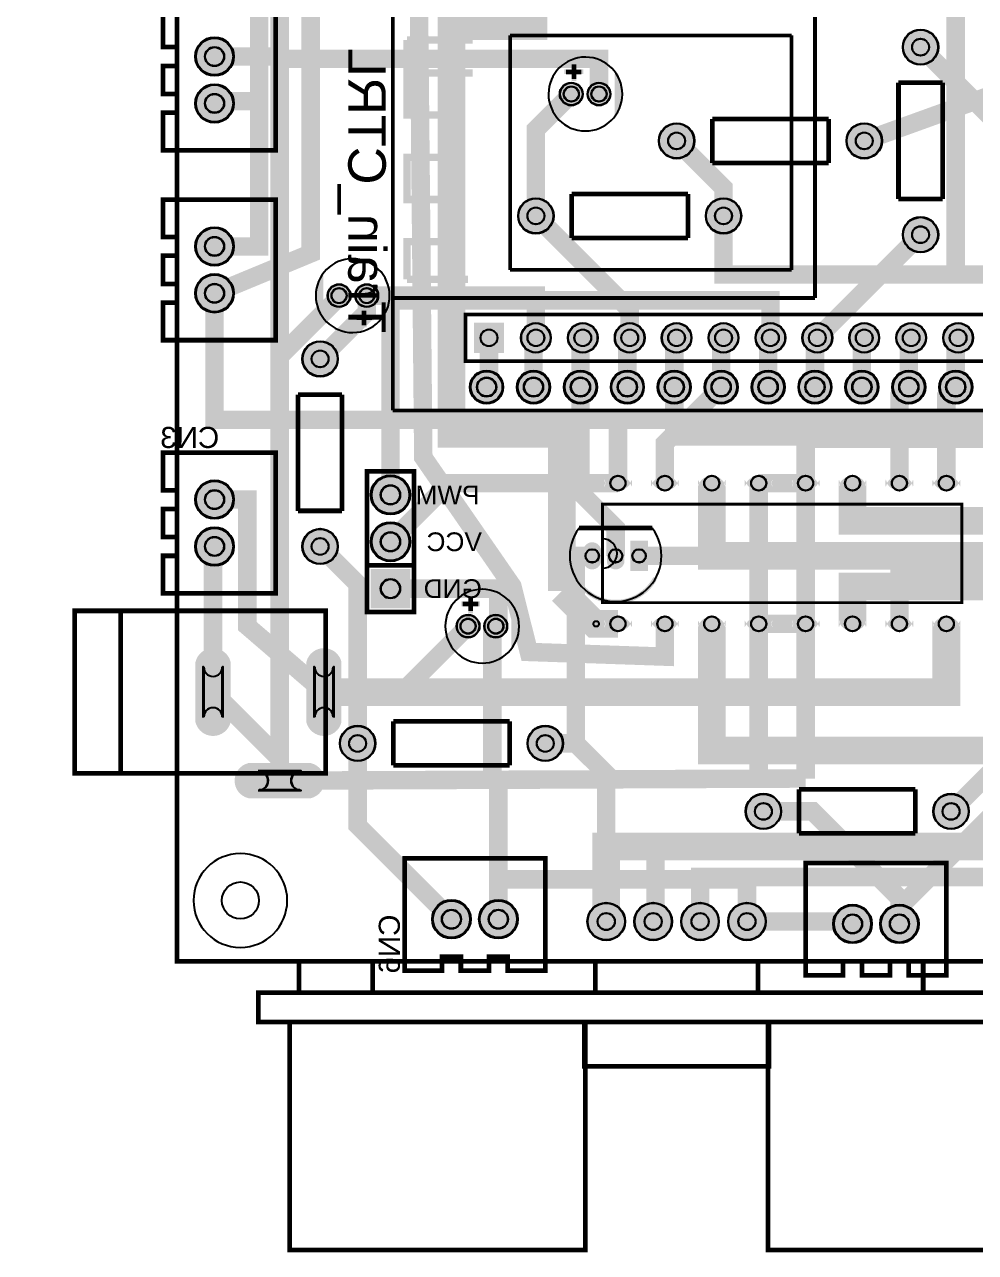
# Model space of a CAD drawing. Header units: millimetres. Extents: x -8 to 72, y -16 to 94.
# Drawn here: x -8.3 to 43.2, y -15.8 to 50.8 of the extents above; entities that cross this region are included whole.
import ezdxf

# ---------------------------------------------------------------- set-up
doc = ezdxf.new("R2010")
doc.units = ezdxf.units.MM
for name, color, linetype, true_color in [('BoardOutLine', 7, 'Continuous', 0xff00ff), ('BottomLayer', 7, 'Continuous', 0x0000ff), ('BottomSilkLayer', 7, 'Continuous', 0x66cc33), ('BottomSolderMaskLayer', 7, 'Continuous', 0xaa00ff), ('Document', 7, 'Continuous', 0xffffff), ('Inner1', 7, 'Continuous', 0x999966), ('Inner2', 7, 'Continuous', 0x008000), ('Multi-Layer', 7, 'Continuous', 0xc0c0c0), ('TopLayer', 7, 'Continuous', 0xff0000), ('TopSilkLayer', 7, 'Continuous', 0xffcc00), ('TopSolderMaskLayer', 7, 'Continuous', 0x800080)]:
    doc.layers.add(name, color=color, linetype=linetype, true_color=true_color)
doc.styles.get("Standard").update_dxf_attribs({"font": 'arial.ttf'})

msp = doc.modelspace()

# ---------------------------------------------------------------- hatches: boundary and pattern name
at = {"layer": 'BottomSolderMaskLayer'}
for points in [[(0.981, 49.022, 1), (3.083, 49.022, 1)], [(39.294, 49.53, 1), (41.224, 49.53, 1)], [(0.981, 46.482, 1), (3.083, 46.482, 1)], [(20.723, 46.99, 1), (21.973, 46.99, 1)], [(22.223, 46.99, 1), (23.474, 46.99, 1)], [(26.086, 44.45, 1), (28.016, 44.45, 1)], [(36.246, 44.45, 1), (38.176, 44.45, 1)], [(18.466, 40.386, 1), (20.396, 40.386, 1)], [(28.626, 40.386, 1), (30.556, 40.386, 1)], [(39.294, 39.37, 1), (41.224, 39.37, 1)], [(0.981, 38.735, 1), (3.083, 38.735, 1)], [(0.981, 36.195, 1), (3.083, 36.195, 1)], [(8.15, 36.068, 1), (9.4, 36.068, 1)], [(9.65, 36.068, 1), (10.9, 36.068, 1)], [(16.078, 34.595), (17.704, 34.595), (17.704, 32.969), (16.078, 32.969)], [(18.618, 33.782, 1), (20.244, 33.782, 1)], [(21.158, 33.782, 1), (22.784, 33.782, 1)], [(23.698, 33.782, 1), (25.324, 33.782, 1)], [(26.238, 33.782, 1), (27.864, 33.782, 1)], [(28.778, 33.782, 1), (30.404, 33.782, 1)], [(31.318, 33.782, 1), (32.944, 33.782, 1)], [(33.858, 33.782, 1), (35.484, 33.782, 1)], [(36.398, 33.782, 1), (38.024, 33.782, 1)], [(38.938, 33.782, 1), (40.564, 33.782, 1)], [(41.478, 33.782, 1), (43.104, 33.782, 1)], [(6.782, 32.639, 1), (8.712, 32.639, 1)], [(15.863, 31.115, 1), (17.665, 31.115, 1)], [(18.403, 31.115, 1), (20.205, 31.115, 1)], [(20.943, 31.115, 1), (22.745, 31.115, 1)], [(23.483, 31.115, 1), (25.285, 31.115, 1)], [(26.023, 31.115, 1), (27.825, 31.115, 1)], [(28.563, 31.115, 1), (30.365, 31.115, 1)], [(31.103, 31.115, 1), (32.905, 31.115, 1)], [(33.643, 31.115, 1), (35.445, 31.115, 1)], [(36.183, 31.115, 1), (37.985, 31.115, 1)], [(38.723, 31.115, 1), (40.525, 31.115, 1)], [(41.263, 31.115, 1), (43.065, 31.115, 1)], [(0.981, 25.019, 1), (3.083, 25.019, 1)], [(10.49, 25.273, 1), (12.624, 25.273, 1)], [(24.631, 26.096, -0.785398), (23.121, 26.096), (23.121, 25.72, -0.785398), (24.631, 25.72)], [(27.171, 26.096, -0.785398), (25.661, 26.096), (25.661, 25.72, -0.785398), (27.171, 25.72)], [(29.711, 26.096, -0.785398), (28.201, 26.096), (28.201, 25.72, -0.785398), (29.711, 25.72)], [(32.251, 26.096, -0.785398), (30.741, 26.096), (30.741, 25.72, -0.785398), (32.251, 25.72)], [(34.791, 26.096, -0.785398), (33.281, 26.096), (33.281, 25.72, -0.785398), (34.791, 25.72)], [(37.331, 26.096, -0.785398), (35.821, 26.096), (35.821, 25.72, -0.785398), (37.331, 25.72)], [(39.871, 26.096, -0.785398), (38.361, 26.096), (38.361, 25.72, -0.785398), (39.871, 25.72)], [(42.411, 26.096, -0.785398), (40.901, 26.096), (40.901, 25.72, -0.785398), (42.411, 25.72)], [(0.981, 22.479, 1), (3.083, 22.479, 1)], [(6.782, 22.479, 1), (8.712, 22.479, 1)], [(10.49, 22.733, 1), (12.624, 22.733, 1)], [(22.954, 21.61, -0.785398), (22.004, 21.61), (22.004, 22.332, -0.785398), (22.954, 22.332)], [(24.224, 21.61, -0.785398), (23.274, 21.61), (23.274, 22.332, -0.785398), (24.224, 22.332)], [(25.494, 21.146), (24.544, 21.146), (24.544, 22.796), (25.494, 22.796)], [(12.624, 19.126), (10.49, 19.126), (10.49, 21.26), (12.624, 21.26)], [(15.135, 18.161, 1), (16.385, 18.161, 1)], [(16.635, 18.161, 1), (17.885, 18.161, 1)], [(24.631, 18.476, -0.785398), (23.121, 18.476), (23.121, 18.1, -0.785398), (24.631, 18.1)], [(27.171, 18.476, -0.785398), (25.661, 18.476), (25.661, 18.1, -0.785398), (27.171, 18.1)], [(29.711, 18.476, -0.785398), (28.201, 18.476), (28.201, 18.1, -0.785398), (29.711, 18.1)], [(32.251, 18.476, -0.785398), (30.741, 18.476), (30.741, 18.1, -0.785398), (32.251, 18.1)], [(34.791, 18.476, -0.785398), (33.281, 18.476), (33.281, 18.1, -0.785398), (34.791, 18.1)], [(37.331, 18.476, -0.785398), (35.821, 18.476), (35.821, 18.1, -0.785398), (37.331, 18.1)], [(39.871, 18.476, -0.785398), (38.361, 18.476), (38.361, 18.1, -0.785398), (39.871, 18.1)], [(42.411, 18.476, -0.785398), (40.901, 18.476), (40.901, 18.1, -0.785398), (42.411, 18.1)], [(2.902, 12.959, -0.785398), (1, 12.959), (1, 16.224, -0.785398), (2.902, 16.224)], [(8.905, 12.959, -0.785398), (7.004, 12.959), (7.004, 16.224, -0.785398), (8.905, 16.224)], [(8.814, 11.811, 1), (10.744, 11.811, 1)], [(18.974, 11.811, 1), (20.904, 11.811, 1)], [(3.864, 8.841, -0.785398), (3.864, 10.743), (7.245, 10.743, -0.785398), (7.245, 8.841)], [(30.785, 8.128, 1), (32.715, 8.128, 1)], [(40.945, 8.128, 1), (42.875, 8.128, 1)], [(13.808, 2.286, 1), (15.91, 2.286, 1)], [(16.348, 2.286, 1), (18.45, 2.286, 1)], [(22.216, 2.159, 1), (24.266, 2.159, 1)], [(24.756, 2.159, 1), (26.806, 2.159, 1)], [(27.296, 2.159, 1), (29.346, 2.159, 1)], [(29.836, 2.159, 1), (31.886, 2.159, 1)], [(35.525, 2.032, 1), (37.627, 2.032, 1)], [(38.065, 2.032, 1), (40.167, 2.032, 1)]]:
    msp.add_hatch(color=256, dxfattribs=at).paths.add_polyline_path(points)
at = {"layer": 'Document'}
for points in [[(21.361, 47.692), (21.361, 48.073), (21.361, 48.708), (21.615, 48.708), (21.615, 47.692)], [(20.98, 48.327), (21.361, 48.327), (21.996, 48.327), (21.996, 48.073), (20.98, 48.073)], [(23.749, 48.006), (23.786, 47.967), (23.822, 47.927), (23.856, 47.885), (23.888, 47.842), (23.918, 47.798), (23.947, 47.752), (23.973, 47.705), (23.998, 47.658), (24.02, 47.609), (24.041, 47.559), (24.06, 47.509), (24.076, 47.457), (24.09, 47.406), (24.102, 47.353), (24.112, 47.3), (24.12, 47.247), (24.126, 47.194), (24.129, 47.14), (24.13, 47.086), (24.13, 46.863), (24.13, 46.767), (24.129, 46.713), (24.126, 46.659), (24.12, 46.606), (24.112, 46.553), (24.102, 46.5), (24.09, 46.448), (24.076, 46.396), (24.06, 46.345), (24.041, 46.294), (24.02, 46.244), (23.998, 46.196), (23.973, 46.148), (23.947, 46.101), (23.918, 46.055), (23.888, 46.011), (23.856, 45.968), (23.822, 45.926), (23.786, 45.886), (23.749, 45.847)], [(7.874, 35.052), (7.837, 35.091), (7.801, 35.131), (7.767, 35.173), (7.735, 35.216), (7.705, 35.26), (7.676, 35.306), (7.65, 35.353), (7.625, 35.401), (7.603, 35.449), (7.582, 35.499), (7.563, 35.55), (7.547, 35.601), (7.533, 35.653), (7.521, 35.705), (7.511, 35.758), (7.503, 35.811), (7.497, 35.864), (7.494, 35.918), (7.493, 35.972), (7.493, 36.195), (7.493, 36.291), (7.494, 36.345), (7.497, 36.399), (7.503, 36.452), (7.511, 36.505), (7.521, 36.558), (7.533, 36.611), (7.547, 36.662), (7.563, 36.714), (7.582, 36.764), (7.603, 36.814), (7.625, 36.863), (7.65, 36.91), (7.676, 36.957), (7.705, 37.003), (7.735, 37.047), (7.767, 37.09), (7.801, 37.132), (7.837, 37.172), (7.874, 37.211)], [(10.262, 35.366), (10.262, 34.985), (10.262, 34.35), (10.008, 34.35), (10.008, 35.366)], [(10.643, 34.731), (10.262, 34.731), (9.627, 34.731), (9.627, 34.985), (10.643, 34.985)], [(25.654, 23.368), (21.844, 23.368), (21.844, 23.622), (25.654, 23.622)], [(26.039, 20.811), (25.785, 20.811), (25.752, 20.75), (25.717, 20.691), (25.68, 20.632), (25.641, 20.575), (25.601, 20.519), (25.559, 20.464), (25.515, 20.41), (25.47, 20.358), (25.423, 20.307), (25.374, 20.257), (25.325, 20.209), (25.273, 20.163), (25.221, 20.118), (25.167, 20.074), (25.112, 20.033), (25.055, 19.993), (24.997, 19.954), (24.939, 19.918), (24.879, 19.883), (24.818, 19.85), (24.756, 19.819), (24.694, 19.79), (24.63, 19.762), (24.566, 19.737), (24.5, 19.713), (24.435, 19.692), (24.368, 19.672), (24.301, 19.655), (24.234, 19.639), (24.166, 19.626), (24.098, 19.615), (24.029, 19.605), (23.96, 19.598), (23.891, 19.593), (23.822, 19.59), (23.753, 19.589), (23.684, 19.59), (23.615, 19.593), (23.546, 19.598), (23.477, 19.605), (23.408, 19.615), (23.34, 19.626), (23.272, 19.639), (23.205, 19.655), (23.138, 19.672), (23.071, 19.692), (23.006, 19.713), (22.94, 19.737), (22.876, 19.762), (22.813, 19.79), (22.75, 19.819), (22.688, 19.85), (22.627, 19.883), (22.567, 19.918), (22.509, 19.954), (22.451, 19.993), (22.394, 20.033), (22.339, 20.074), (22.285, 20.118), (22.233, 20.163), (22.181, 20.209), (22.132, 20.257), (22.083, 20.307), (22.036, 20.358), (21.991, 20.41), (21.948, 20.464), (21.905, 20.519), (21.865, 20.575), (21.826, 20.632), (21.79, 20.691), (21.754, 20.75), (21.721, 20.811), (21.467, 20.811), (21.594, 20.557), (21.633, 20.496), (21.675, 20.436), (21.718, 20.378), (21.762, 20.321), (21.808, 20.265), (21.856, 20.21), (21.905, 20.157), (21.956, 20.105), (22.008, 20.055), (22.062, 20.006), (22.116, 19.958), (22.173, 19.913), (22.23, 19.869), (22.289, 19.826), (22.349, 19.785), (22.41, 19.746), (22.472, 19.709), (22.536, 19.673), (22.6, 19.64), (22.665, 19.608), (22.731, 19.578), (22.798, 19.55), (22.865, 19.523), (22.934, 19.499), (23.003, 19.477), (23.072, 19.456), (23.143, 19.438), (23.213, 19.422), (23.284, 19.407), (23.356, 19.395), (23.428, 19.385), (23.5, 19.377), (23.572, 19.37), (23.644, 19.366), (23.717, 19.364), (23.789, 19.364), (23.862, 19.366), (23.934, 19.37), (24.006, 19.377), (24.079, 19.385), (24.15, 19.395), (24.222, 19.407), (24.293, 19.422), (24.364, 19.438), (24.434, 19.456), (24.503, 19.477), (24.572, 19.499), (24.641, 19.523), (24.708, 19.55), (24.775, 19.578), (24.841, 19.608), (24.906, 19.64), (24.97, 19.673), (25.034, 19.709), (25.096, 19.746), (25.157, 19.785), (25.217, 19.826), (25.276, 19.869), (25.333, 19.913), (25.39, 19.958), (25.445, 20.006), (25.498, 20.055), (25.55, 20.105), (25.601, 20.157), (25.65, 20.21), (25.698, 20.265), (25.744, 20.321), (25.789, 20.378), (25.831, 20.436), (25.873, 20.496), (25.912, 20.557)], [(15.392, 19.498), (15.773, 19.498), (16.408, 19.498), (16.408, 19.244), (15.392, 19.244)], [(15.773, 18.863), (15.773, 19.244), (15.773, 19.879), (16.027, 19.879), (16.027, 18.863)], [(18.161, 19.177), (18.198, 19.138), (18.234, 19.098), (18.268, 19.056), (18.3, 19.013), (18.33, 18.969), (18.359, 18.923), (18.385, 18.876), (18.41, 18.829), (18.432, 18.78), (18.453, 18.73), (18.472, 18.68), (18.488, 18.628), (18.502, 18.577), (18.514, 18.524), (18.524, 18.471), (18.532, 18.418), (18.538, 18.365), (18.541, 18.311), (18.542, 18.257), (18.542, 18.034), (18.542, 17.938), (18.541, 17.884), (18.538, 17.83), (18.532, 17.777), (18.524, 17.724), (18.514, 17.671), (18.502, 17.619), (18.488, 17.567), (18.472, 17.515), (18.453, 17.465), (18.432, 17.415), (18.41, 17.367), (18.385, 17.319), (18.359, 17.272), (18.33, 17.226), (18.3, 17.182), (18.268, 17.139), (18.234, 17.097), (18.198, 17.057), (18.161, 17.018)]]:
    msp.add_hatch(color=256, dxfattribs=at).paths.add_polyline_path(points)
at = {"layer": 'Multi-Layer'}
for points in [[(1.032, 49.022, 1), (3.032, 49.022, 1)], [(39.319, 49.53, 1), (41.199, 49.53, 1)], [(1.032, 46.482, 1), (3.032, 46.482, 1)], [(20.748, 46.99, 1), (21.948, 46.99, 1)], [(22.248, 46.99, 1), (23.448, 46.99, 1)], [(26.111, 44.45, 1), (27.991, 44.45, 1)], [(36.271, 44.45, 1), (38.151, 44.45, 1)], [(18.491, 40.386, 1), (20.371, 40.386, 1)], [(28.651, 40.386, 1), (30.531, 40.386, 1)], [(39.319, 39.37, 1), (41.199, 39.37, 1)], [(1.032, 38.735, 1), (3.032, 38.735, 1)], [(1.032, 36.195, 1), (3.032, 36.195, 1)], [(8.175, 36.068, 1), (9.375, 36.068, 1)], [(9.675, 36.068, 1), (10.875, 36.068, 1)], [(16.104, 34.569), (17.678, 34.569), (17.678, 32.995), (16.104, 32.995)], [(18.644, 33.782, 1), (20.218, 33.782, 1)], [(21.184, 33.782, 1), (22.758, 33.782, 1)], [(23.724, 33.782, 1), (25.298, 33.782, 1)], [(26.264, 33.782, 1), (27.838, 33.782, 1)], [(28.804, 33.782, 1), (30.378, 33.782, 1)], [(31.344, 33.782, 1), (32.918, 33.782, 1)], [(33.884, 33.782, 1), (35.458, 33.782, 1)], [(36.424, 33.782, 1), (37.998, 33.782, 1)], [(38.964, 33.782, 1), (40.538, 33.782, 1)], [(41.504, 33.782, 1), (43.078, 33.782, 1)], [(6.807, 32.639, 1), (8.687, 32.639, 1)], [(15.914, 31.115, 1), (17.614, 31.115, 1)], [(18.454, 31.115, 1), (20.154, 31.115, 1)], [(20.994, 31.115, 1), (22.694, 31.115, 1)], [(23.534, 31.115, 1), (25.234, 31.115, 1)], [(26.074, 31.115, 1), (27.774, 31.115, 1)], [(28.614, 31.115, 1), (30.314, 31.115, 1)], [(31.154, 31.115, 1), (32.854, 31.115, 1)], [(33.694, 31.115, 1), (35.394, 31.115, 1)], [(36.234, 31.115, 1), (37.934, 31.115, 1)], [(38.774, 31.115, 1), (40.474, 31.115, 1)], [(41.314, 31.115, 1), (43.014, 31.115, 1)], [(1.032, 25.019, 1), (3.032, 25.019, 1)], [(10.541, 25.273, 1), (12.573, 25.273, 1)], [(24.606, 26.091, -0.785398), (23.146, 26.091), (23.146, 25.726, -0.785398), (24.606, 25.726)], [(27.146, 26.091, -0.785398), (25.686, 26.091), (25.686, 25.726, -0.785398), (27.146, 25.726)], [(29.686, 26.091, -0.785398), (28.226, 26.091), (28.226, 25.726, -0.785398), (29.686, 25.726)], [(32.226, 26.091, -0.785398), (30.766, 26.091), (30.766, 25.726, -0.785398), (32.226, 25.726)], [(34.766, 26.091, -0.785398), (33.306, 26.091), (33.306, 25.726, -0.785398), (34.766, 25.726)], [(37.306, 26.091, -0.785398), (35.846, 26.091), (35.846, 25.726, -0.785398), (37.306, 25.726)], [(39.846, 26.091, -0.785398), (38.386, 26.091), (38.386, 25.726, -0.785398), (39.846, 25.726)], [(42.386, 26.091, -0.785398), (40.926, 26.091), (40.926, 25.726, -0.785398), (42.386, 25.726)], [(1.032, 22.479, 1), (3.032, 22.479, 1)], [(6.807, 22.479, 1), (8.687, 22.479, 1)], [(10.541, 22.733, 1), (12.573, 22.733, 1)], [(22.929, 21.621, -0.785398), (22.029, 21.621), (22.029, 22.321, -0.785398), (22.929, 22.321)], [(24.199, 21.621, -0.785398), (23.299, 21.621), (23.299, 22.321, -0.785398), (24.199, 22.321)], [(25.469, 21.171), (24.569, 21.171), (24.569, 22.771), (25.469, 22.771)], [(12.573, 19.177), (10.541, 19.177), (10.541, 21.209), (12.573, 21.209)], [(15.16, 18.161, 1), (16.36, 18.161, 1)], [(16.66, 18.161, 1), (17.86, 18.161, 1)], [(24.606, 18.471, -0.785398), (23.146, 18.471), (23.146, 18.106, -0.785398), (24.606, 18.106)], [(27.146, 18.471, -0.785398), (25.686, 18.471), (25.686, 18.106, -0.785398), (27.146, 18.106)], [(29.686, 18.471, -0.785398), (28.226, 18.471), (28.226, 18.106, -0.785398), (29.686, 18.106)], [(32.226, 18.471, -0.785398), (30.766, 18.471), (30.766, 18.106, -0.785398), (32.226, 18.106)], [(34.766, 18.471, -0.785398), (33.306, 18.471), (33.306, 18.106, -0.785398), (34.766, 18.106)], [(37.306, 18.471, -0.785398), (35.846, 18.471), (35.846, 18.106, -0.785398), (37.306, 18.106)], [(39.846, 18.471, -0.785398), (38.386, 18.471), (38.386, 18.106, -0.785398), (39.846, 18.106)], [(42.386, 18.471, -0.785398), (40.926, 18.471), (40.926, 18.106, -0.785398), (42.386, 18.106)], [(2.851, 12.992, -0.785398), (1.051, 12.992), (1.051, 16.192, -0.785398), (2.851, 16.192)], [(8.855, 12.992, -0.785398), (7.055, 12.992), (7.055, 16.192, -0.785398), (8.855, 16.192)], [(8.839, 11.811, 1), (10.719, 11.811, 1)], [(18.999, 11.811, 1), (20.879, 11.811, 1)], [(3.954, 8.892, -0.785398), (3.954, 10.692), (7.154, 10.692, -0.785398), (7.154, 8.892)], [(30.81, 8.128, 1), (32.69, 8.128, 1)], [(40.97, 8.128, 1), (42.85, 8.128, 1)], [(13.859, 2.286, 1), (15.859, 2.286, 1)], [(16.399, 2.286, 1), (18.399, 2.286, 1)], [(22.241, 2.159, 1), (24.241, 2.159, 1)], [(24.781, 2.159, 1), (26.781, 2.159, 1)], [(27.321, 2.159, 1), (29.321, 2.159, 1)], [(29.861, 2.159, 1), (31.861, 2.159, 1)], [(35.576, 2.032, 1), (37.576, 2.032, 1)], [(38.116, 2.032, 1), (40.116, 2.032, 1)]]:
    msp.add_hatch(color=256, dxfattribs=at).paths.add_polyline_path(points)
at = {"layer": 'TopSilkLayer'}
for points in [[(23.698, 45.79), (23.738, 45.836), (23.776, 45.884), (23.813, 45.933), (23.848, 45.983), (23.882, 46.034), (23.913, 46.086), (23.943, 46.14), (23.971, 46.194), (23.997, 46.249), (24.021, 46.305), (24.044, 46.362), (24.064, 46.42), (24.083, 46.478), (24.099, 46.537), (24.113, 46.596), (24.126, 46.656), (24.136, 46.716), (24.144, 46.777), (24.151, 46.838), (24.155, 46.899), (24.157, 46.96), (24.157, 47.021), (24.155, 47.082), (24.151, 47.143), (24.144, 47.204), (24.136, 47.264), (24.126, 47.324), (24.113, 47.384), (24.099, 47.443), (24.083, 47.502), (24.064, 47.561), (24.044, 47.618), (24.022, 47.675), (23.997, 47.731), (23.971, 47.786), (23.943, 47.841), (23.913, 47.894), (23.882, 47.946), (23.848, 47.998), (23.813, 48.048), (23.776, 48.096), (23.738, 48.144), (23.698, 48.19)], [(7.925, 37.268), (7.885, 37.222), (7.847, 37.174), (7.81, 37.125), (7.775, 37.075), (7.741, 37.024), (7.71, 36.972), (7.68, 36.919), (7.652, 36.864), (7.626, 36.809), (7.602, 36.753), (7.579, 36.696), (7.559, 36.639), (7.54, 36.58), (7.524, 36.521), (7.51, 36.462), (7.497, 36.402), (7.487, 36.342), (7.479, 36.281), (7.472, 36.221), (7.468, 36.16), (7.466, 36.099), (7.466, 36.037), (7.468, 35.976), (7.472, 35.915), (7.479, 35.855), (7.487, 35.794), (7.497, 35.734), (7.51, 35.674), (7.524, 35.615), (7.54, 35.556), (7.559, 35.498), (7.579, 35.44), (7.602, 35.383), (7.626, 35.327), (7.652, 35.272), (7.68, 35.217), (7.71, 35.164), (7.741, 35.112), (7.775, 35.061), (7.81, 35.011), (7.847, 34.962), (7.885, 34.914), (7.925, 34.868)], [(18.11, 16.961), (18.15, 17.007), (18.188, 17.055), (18.225, 17.104), (18.26, 17.154), (18.294, 17.205), (18.325, 17.257), (18.355, 17.31), (18.383, 17.365), (18.409, 17.42), (18.433, 17.476), (18.456, 17.533), (18.476, 17.591), (18.495, 17.649), (18.511, 17.708), (18.525, 17.767), (18.538, 17.827), (18.548, 17.887), (18.556, 17.948), (18.563, 18.008), (18.567, 18.069), (18.569, 18.131), (18.569, 18.192), (18.567, 18.253), (18.563, 18.314), (18.556, 18.374), (18.548, 18.435), (18.538, 18.495), (18.525, 18.555), (18.511, 18.614), (18.495, 18.673), (18.476, 18.732), (18.456, 18.789), (18.434, 18.846), (18.409, 18.902), (18.383, 18.957), (18.355, 19.012), (18.325, 19.065), (18.294, 19.117), (18.26, 19.169), (18.225, 19.219), (18.188, 19.267), (18.15, 19.315), (18.11, 19.361)]]:
    msp.add_hatch(color=256, dxfattribs=at).paths.add_polyline_path(points)
at = {"layer": 'TopSolderMaskLayer'}
for points in [[(0.981, 49.022, 1), (3.083, 49.022, 1)], [(39.294, 49.53, 1), (41.224, 49.53, 1)], [(0.981, 46.482, 1), (3.083, 46.482, 1)], [(20.723, 46.99, 1), (21.973, 46.99, 1)], [(22.223, 46.99, 1), (23.474, 46.99, 1)], [(26.086, 44.45, 1), (28.016, 44.45, 1)], [(36.246, 44.45, 1), (38.176, 44.45, 1)], [(18.466, 40.386, 1), (20.396, 40.386, 1)], [(28.626, 40.386, 1), (30.556, 40.386, 1)], [(39.294, 39.37, 1), (41.224, 39.37, 1)], [(0.981, 38.735, 1), (3.083, 38.735, 1)], [(0.981, 36.195, 1), (3.083, 36.195, 1)], [(8.15, 36.068, 1), (9.4, 36.068, 1)], [(9.65, 36.068, 1), (10.9, 36.068, 1)], [(16.078, 34.595), (17.704, 34.595), (17.704, 32.969), (16.078, 32.969)], [(18.618, 33.782, 1), (20.244, 33.782, 1)], [(21.158, 33.782, 1), (22.784, 33.782, 1)], [(23.698, 33.782, 1), (25.324, 33.782, 1)], [(26.238, 33.782, 1), (27.864, 33.782, 1)], [(28.778, 33.782, 1), (30.404, 33.782, 1)], [(31.318, 33.782, 1), (32.944, 33.782, 1)], [(33.858, 33.782, 1), (35.484, 33.782, 1)], [(36.398, 33.782, 1), (38.024, 33.782, 1)], [(38.938, 33.782, 1), (40.564, 33.782, 1)], [(41.478, 33.782, 1), (43.104, 33.782, 1)], [(6.782, 32.639, 1), (8.712, 32.639, 1)], [(15.863, 31.115, 1), (17.665, 31.115, 1)], [(18.403, 31.115, 1), (20.205, 31.115, 1)], [(20.943, 31.115, 1), (22.745, 31.115, 1)], [(23.483, 31.115, 1), (25.285, 31.115, 1)], [(26.023, 31.115, 1), (27.825, 31.115, 1)], [(28.563, 31.115, 1), (30.365, 31.115, 1)], [(31.103, 31.115, 1), (32.905, 31.115, 1)], [(33.643, 31.115, 1), (35.445, 31.115, 1)], [(36.183, 31.115, 1), (37.985, 31.115, 1)], [(38.723, 31.115, 1), (40.525, 31.115, 1)], [(41.263, 31.115, 1), (43.065, 31.115, 1)], [(0.981, 25.019, 1), (3.083, 25.019, 1)], [(10.49, 25.273, 1), (12.624, 25.273, 1)], [(24.631, 26.096, -0.785398), (23.121, 26.096), (23.121, 25.72, -0.785398), (24.631, 25.72)], [(27.171, 26.096, -0.785398), (25.661, 26.096), (25.661, 25.72, -0.785398), (27.171, 25.72)], [(29.711, 26.096, -0.785398), (28.201, 26.096), (28.201, 25.72, -0.785398), (29.711, 25.72)], [(32.251, 26.096, -0.785398), (30.741, 26.096), (30.741, 25.72, -0.785398), (32.251, 25.72)], [(34.791, 26.096, -0.785398), (33.281, 26.096), (33.281, 25.72, -0.785398), (34.791, 25.72)], [(37.331, 26.096, -0.785398), (35.821, 26.096), (35.821, 25.72, -0.785398), (37.331, 25.72)], [(39.871, 26.096, -0.785398), (38.361, 26.096), (38.361, 25.72, -0.785398), (39.871, 25.72)], [(42.411, 26.096, -0.785398), (40.901, 26.096), (40.901, 25.72, -0.785398), (42.411, 25.72)], [(0.981, 22.479, 1), (3.083, 22.479, 1)], [(6.782, 22.479, 1), (8.712, 22.479, 1)], [(10.49, 22.733, 1), (12.624, 22.733, 1)], [(22.954, 21.61, -0.785398), (22.004, 21.61), (22.004, 22.332, -0.785398), (22.954, 22.332)], [(24.224, 21.61, -0.785398), (23.274, 21.61), (23.274, 22.332, -0.785398), (24.224, 22.332)], [(25.494, 21.146), (24.544, 21.146), (24.544, 22.796), (25.494, 22.796)], [(12.624, 19.126), (10.49, 19.126), (10.49, 21.26), (12.624, 21.26)], [(15.135, 18.161, 1), (16.385, 18.161, 1)], [(16.635, 18.161, 1), (17.885, 18.161, 1)], [(24.631, 18.476, -0.785398), (23.121, 18.476), (23.121, 18.1, -0.785398), (24.631, 18.1)], [(27.171, 18.476, -0.785398), (25.661, 18.476), (25.661, 18.1, -0.785398), (27.171, 18.1)], [(29.711, 18.476, -0.785398), (28.201, 18.476), (28.201, 18.1, -0.785398), (29.711, 18.1)], [(32.251, 18.476, -0.785398), (30.741, 18.476), (30.741, 18.1, -0.785398), (32.251, 18.1)], [(34.791, 18.476, -0.785398), (33.281, 18.476), (33.281, 18.1, -0.785398), (34.791, 18.1)], [(37.331, 18.476, -0.785398), (35.821, 18.476), (35.821, 18.1, -0.785398), (37.331, 18.1)], [(39.871, 18.476, -0.785398), (38.361, 18.476), (38.361, 18.1, -0.785398), (39.871, 18.1)], [(42.411, 18.476, -0.785398), (40.901, 18.476), (40.901, 18.1, -0.785398), (42.411, 18.1)], [(2.902, 12.959, -0.785398), (1, 12.959), (1, 16.224, -0.785398), (2.902, 16.224)], [(8.905, 12.959, -0.785398), (7.004, 12.959), (7.004, 16.224, -0.785398), (8.905, 16.224)], [(8.814, 11.811, 1), (10.744, 11.811, 1)], [(18.974, 11.811, 1), (20.904, 11.811, 1)], [(3.864, 8.841, -0.785398), (3.864, 10.743), (7.245, 10.743, -0.785398), (7.245, 8.841)], [(30.785, 8.128, 1), (32.715, 8.128, 1)], [(40.945, 8.128, 1), (42.875, 8.128, 1)], [(13.808, 2.286, 1), (15.91, 2.286, 1)], [(16.348, 2.286, 1), (18.45, 2.286, 1)], [(22.216, 2.159, 1), (24.266, 2.159, 1)], [(24.756, 2.159, 1), (26.806, 2.159, 1)], [(27.296, 2.159, 1), (29.346, 2.159, 1)], [(29.836, 2.159, 1), (31.886, 2.159, 1)], [(35.525, 2.032, 1), (37.627, 2.032, 1)], [(38.065, 2.032, 1), (40.167, 2.032, 1)]]:
    msp.add_hatch(color=256, dxfattribs=at).paths.add_polyline_path(points)

# ---------------------------------------------------------------- linework, layer by layer
at = {"layer": 'BoardOutLine', "const_width": 0.254}
msp.add_lwpolyline([(0, 68.961), (0, 78.359), (66.167, 78.359), (66.167, 0), (0, 0), (0, 68.999), (0, 68.961)], close=True, dxfattribs=at)
at = {"layer": 'BottomLayer', "const_width": 1}
for points in [[(5.555, 9.792), (5.555, 70.358)], [(46.799, 44.577), (45.212, 44.577), (40.259, 49.53)], [(2.032, 49.022), (5.555, 49.022)], [(22.848, 46.99), (22.848, 48.895), (5.555, 48.895)], [(34.671, 33.782), (40.259, 39.37)], [(8.775, 36.068), (8.775, 35.986), (5.555, 32.766)], [(23.749, 21.971), (23.749, 23.495), (21.844, 25.4), (21.844, 31.115)], [(34.036, 25.908), (34.036, 28.321), (49.784, 28.321), (49.784, 31.115)], [(34.036, 25.908), (31.496, 25.908)], [(31.496, 18.288), (31.496, 25.908)], [(34.036, 18.288), (34.036, 25.908)], [(2.032, 22.479), (1.951, 22.398), (1.951, 14.592)], [(9.779, 11.811), (9.779, 20.447), (7.747, 22.479)], [(31.496, 21.93), (31.455, 21.971), (25.019, 21.971)], [(17.073, 9.838), (17.073, 17.974), (17.26, 18.161)], [(31.496, 18.288), (31.496, 9.792)], [(31.496, 18.288), (34.036, 18.288)], [(34.036, 18.288), (34.036, 9.906)], [(1.951, 14.592), (5.555, 10.988), (5.555, 9.792)], [(5.555, 9.792), (34.036, 9.906)], [(17.399, 2.286), (17.399, 9.84)], [(30.861, 2.159), (30.861, 4.445), (17.399, 4.445)], [(30.861, 2.159), (36.449, 2.159), (36.576, 2.032)]]:
    msp.add_lwpolyline(points, dxfattribs=at)
at = {"layer": 'BottomSilkLayer', "const_width": 0.254}
for points in [[(4.572, 27.559), (-0.762, 27.559), (-0.762, 25.527), (0, 25.527), (0, 24.511), (-0.762, 24.511), (-0.762, 22.987), (0, 22.987), (0, 21.971), (-0.762, 21.971), (-0.762, 19.939), (5.334, 19.939), (5.334, 27.559), (4.572, 27.559)], [(10.287, 26.543), (12.827, 26.543), (12.827, 18.923), (10.287, 18.923), (10.287, 26.543)], [(10.287, 21.463), (12.827, 21.463), (12.827, 18.923), (10.287, 18.923), (10.287, 21.463)], [(12.319, 4.826), (12.319, -0.508), (14.351, -0.508), (14.351, 0.254), (15.367, 0.254), (15.367, -0.508), (16.891, -0.508), (16.891, 0.254), (17.907, 0.254), (17.907, -0.508), (19.939, -0.508), (19.939, 5.588), (12.319, 5.588), (12.319, 4.826)]]:
    msp.add_lwpolyline(points, close=True, dxfattribs=at)
at = {"layer": 'BottomSolderMaskLayer'}
for points in [[(1.423, 13.214), (1.423, 15.969)], [(2.48, 13.214), (2.48, 15.969)], [(7.426, 13.214), (7.426, 15.969)], [(8.483, 13.214), (8.483, 15.969)], [(4.392, 10.32), (6.717, 10.32)], [(4.392, 9.264), (6.717, 9.264)]]:
    msp.add_lwpolyline(points, close=True, dxfattribs=at)
for centre, radius in [((2.032, 49.022), 1.051), ((40.259, 49.53), 0.965), ((40.259, 49.53), 0.462), ((2.032, 49.022), 0.525), ((2.032, 46.482), 1.051), ((21.348, 46.99), 0.625), ((21.348, 46.99), 0.417), ((22.848, 46.99), 0.625), ((22.848, 46.99), 0.417), ((2.032, 46.482), 0.525), ((27.051, 44.45), 0.965), ((37.211, 44.45), 0.965), ((27.051, 44.45), 0.462), ((37.211, 44.45), 0.462), ((19.431, 40.386), 0.965), ((29.591, 40.386), 0.965), ((19.431, 40.386), 0.462), ((29.591, 40.386), 0.462), ((40.259, 39.37), 0.965), ((2.032, 38.735), 1.051), ((2.032, 38.735), 0.525), ((40.259, 39.37), 0.462), ((2.032, 36.195), 1.051), ((2.032, 36.195), 0.525), ((8.775, 36.068), 0.625), ((10.275, 36.068), 0.625), ((8.775, 36.068), 0.417), ((10.275, 36.068), 0.417), ((19.431, 33.782), 0.813), ((21.971, 33.782), 0.813), ((24.511, 33.782), 0.813), ((27.051, 33.782), 0.813), ((29.591, 33.782), 0.813), ((32.131, 33.782), 0.813), ((34.671, 33.782), 0.813), ((37.211, 33.782), 0.813), ((39.751, 33.782), 0.813), ((42.291, 33.782), 0.813), ((16.891, 33.782), 0.459), ((19.431, 33.782), 0.459), ((21.971, 33.782), 0.459), ((24.511, 33.782), 0.459), ((27.051, 33.782), 0.459), ((29.591, 33.782), 0.459), ((32.131, 33.782), 0.459), ((34.671, 33.782), 0.459), ((37.211, 33.782), 0.459), ((39.751, 33.782), 0.459), ((42.291, 33.782), 0.459), ((7.747, 32.639), 0.965), ((7.747, 32.639), 0.462), ((16.764, 31.115), 0.901), ((19.304, 31.115), 0.901), ((21.844, 31.115), 0.901), ((24.384, 31.115), 0.901), ((26.924, 31.115), 0.901), ((29.464, 31.115), 0.901), ((32.004, 31.115), 0.901), ((34.544, 31.115), 0.901), ((37.084, 31.115), 0.901), ((39.624, 31.115), 0.901), ((42.164, 31.115), 0.901), ((16.764, 31.115), 0.53), ((19.304, 31.115), 0.53), ((21.844, 31.115), 0.53), ((24.384, 31.115), 0.53), ((26.924, 31.115), 0.53), ((29.464, 31.115), 0.53), ((32.004, 31.115), 0.53), ((34.544, 31.115), 0.53), ((37.084, 31.115), 0.53), ((39.624, 31.115), 0.53), ((42.164, 31.115), 0.53), ((2.032, 25.019), 1.051), ((11.557, 25.273), 1.067), ((23.876, 25.908), 0.414), ((26.416, 25.908), 0.414), ((28.956, 25.908), 0.414), ((31.496, 25.908), 0.414), ((34.036, 25.908), 0.414), ((36.576, 25.908), 0.414), ((39.116, 25.908), 0.414), ((41.656, 25.908), 0.414), ((2.032, 25.019), 0.525), ((11.557, 25.273), 0.533), ((2.032, 22.479), 1.051), ((7.747, 22.479), 0.965), ((11.557, 22.733), 1.067), ((2.032, 22.479), 0.525), ((7.747, 22.479), 0.462), ((11.557, 22.733), 0.533), ((22.479, 21.971), 0.37), ((23.749, 21.971), 0.37), ((25.019, 21.971), 0.37), ((11.557, 20.193), 0.533), ((15.76, 18.161), 0.625), ((17.26, 18.161), 0.625), ((23.876, 18.288), 0.414), ((26.416, 18.288), 0.414), ((28.956, 18.288), 0.414), ((31.496, 18.288), 0.414), ((34.036, 18.288), 0.414), ((36.576, 18.288), 0.414), ((39.116, 18.288), 0.414), ((41.656, 18.288), 0.414), ((15.76, 18.161), 0.417), ((17.26, 18.161), 0.417), ((9.779, 11.811), 0.965), ((19.939, 11.811), 0.965), ((9.779, 11.811), 0.462), ((19.939, 11.811), 0.462), ((31.75, 8.128), 0.965), ((41.91, 8.128), 0.965), ((31.75, 8.128), 0.462), ((41.91, 8.128), 0.462), ((14.859, 2.286), 1.051), ((17.399, 2.286), 1.051), ((14.859, 2.286), 0.525), ((17.399, 2.286), 0.525), ((23.241, 2.159), 1.025), ((25.781, 2.159), 1.025), ((28.321, 2.159), 1.025), ((30.861, 2.159), 1.025), ((36.576, 2.032), 1.051), ((39.116, 2.032), 1.051), ((23.241, 2.159), 0.469), ((25.781, 2.159), 0.469), ((28.321, 2.159), 0.469), ((30.861, 2.159), 0.469), ((36.576, 2.032), 0.525), ((39.116, 2.032), 0.525)]:
    msp.add_circle(centre, radius, dxfattribs=at)
for centre, start, end in [((1.951, 15.969), 180, 360), ((7.955, 15.969), 180, 360), ((1.951, 13.214), 360, 180), ((7.955, 13.214), 360, 180), ((4.392, 9.792), 270, 90), ((6.717, 9.792), 90, 270)]:
    msp.add_arc(centre, 0.528, start, end, dxfattribs=at)
at = {"layer": 'Document'}
msp.add_circle((22.694, 18.288), 0.15, dxfattribs=at)
msp.add_arc((3.429, 3.299), 2.54, 0.06875, 359.93125, dxfattribs=at)
msp.add_arc((3.429, 3.299), 2.54, 0.06875, 359.93125, dxfattribs=at)
msp.add_arc((3.429, 3.299), 2.54, 0.06875, 359.93125, dxfattribs=at)
msp.add_arc((3.429, 3.299), 2.54, 0.06875, 359.93125, dxfattribs=at)
msp.add_arc((3.429, 3.299), 2.54, 0.06875, 359.93125, dxfattribs=at)
at = {"layer": 'Inner1'}
for points, const_width in [([(2.032, 36.195), (7.239, 38.354), (7.239, 68.834), (14.732, 68.834), (14.732, 66.802)], 1), ([(19.304, 53.848), (19.304, 50.673), (14.859, 50.673), (14.859, 28.575), (20.828, 28.575), (20.828, 20.066)], 1.5), ([(52.324, 53.848), (56.769, 53.848), (56.769, 6.223), (23.241, 6.223), (23.241, 2.159)], 1.5), ([(14.732, 53.848), (13.081, 53.848), (13.335, 27.305), (18.161, 20.32), (19.05, 16.764), (26.416, 16.51), (26.416, 18.288)], 1), ([(42.164, 53.848), (42.164, 37.211), (54.229, 37.211), (54.229, 20.828), (39.116, 20.828), (39.116, 18.288)], 1), ([(26.416, 25.908), (26.416, 28.067), (29.464, 31.115)], 1), ([(39.116, 25.908), (39.116, 30.607), (39.624, 31.115)], 1), ([(41.656, 25.908), (41.656, 30.607), (42.164, 31.115)], 1), ([(20.828, 20.066), (22.606, 18.288), (23.876, 18.288)], 1.5), ([(7.955, 14.592), (41.656, 14.592), (41.656, 18.288)], 1.5)]:
    msp.add_lwpolyline(points, dxfattribs=dict(at, const_width=const_width))
at = {"layer": 'Inner2', "const_width": 1}
for points in [[(32.131, 33.782), (32.131, 35.814), (11.557, 35.814), (11.557, 25.273)], [(44.704, 31.115), (48.387, 27.432), (50.165, 27.432), (50.165, 6.35), (25.908, 6.35), (25.908, 2.286), (25.781, 2.159)], [(26.924, 31.115), (26.924, 28.448), (44.45, 28.448), (44.45, 10.541), (44.323, 10.541), (41.91, 8.128)], [(47.244, 31.115), (47.244, 30.734), (48.895, 29.083), (51.943, 29.083), (51.943, 4.572), (28.321, 4.572), (28.321, 2.159)]]:
    msp.add_lwpolyline(points, dxfattribs=at)
at = {"layer": 'Multi-Layer'}
for points in [[(1.451, 13.242), (1.451, 15.942)], [(2.451, 13.242), (2.451, 15.942)], [(7.455, 13.242), (7.455, 15.942)], [(8.455, 13.242), (8.455, 15.942)], [(4.454, 10.292), (6.655, 10.292)], [(4.454, 9.292), (6.655, 9.292)]]:
    msp.add_lwpolyline(points, close=True, dxfattribs=at)
for centre, radius in [((2.032, 49.022), 1), ((40.259, 49.53), 0.94), ((40.259, 49.53), 0.45), ((2.032, 49.022), 0.5), ((2.032, 46.482), 1), ((21.348, 46.99), 0.6), ((21.348, 46.99), 0.4), ((22.848, 46.99), 0.6), ((22.848, 46.99), 0.4), ((2.032, 46.482), 0.5), ((27.051, 44.45), 0.94), ((37.211, 44.45), 0.94), ((27.051, 44.45), 0.45), ((37.211, 44.45), 0.45), ((19.431, 40.386), 0.94), ((29.591, 40.386), 0.94), ((19.431, 40.386), 0.45), ((29.591, 40.386), 0.45), ((40.259, 39.37), 0.94), ((2.032, 38.735), 1), ((40.259, 39.37), 0.45), ((2.032, 38.735), 0.5), ((2.032, 36.195), 1), ((2.032, 36.195), 0.5), ((8.775, 36.068), 0.6), ((10.275, 36.068), 0.6), ((8.775, 36.068), 0.4), ((10.275, 36.068), 0.4), ((16.891, 33.782), 0.445), ((19.431, 33.782), 0.787), ((19.431, 33.782), 0.445), ((21.971, 33.782), 0.787), ((21.971, 33.782), 0.445), ((24.511, 33.782), 0.787), ((24.511, 33.782), 0.445), ((27.051, 33.782), 0.787), ((27.051, 33.782), 0.445), ((29.591, 33.782), 0.787), ((29.591, 33.782), 0.445), ((32.131, 33.782), 0.787), ((32.131, 33.782), 0.445), ((34.671, 33.782), 0.787), ((34.671, 33.782), 0.445), ((37.211, 33.782), 0.787), ((37.211, 33.782), 0.445), ((39.751, 33.782), 0.787), ((39.751, 33.782), 0.445), ((42.291, 33.782), 0.787), ((42.291, 33.782), 0.445), ((7.747, 32.639), 0.94), ((7.747, 32.639), 0.45), ((16.764, 31.115), 0.85), ((19.304, 31.115), 0.85), ((21.844, 31.115), 0.85), ((24.384, 31.115), 0.85), ((26.924, 31.115), 0.85), ((29.464, 31.115), 0.85), ((32.004, 31.115), 0.85), ((34.544, 31.115), 0.85), ((37.084, 31.115), 0.85), ((39.624, 31.115), 0.85), ((42.164, 31.115), 0.85), ((16.764, 31.115), 0.5), ((19.304, 31.115), 0.5), ((21.844, 31.115), 0.5), ((24.384, 31.115), 0.5), ((26.924, 31.115), 0.5), ((29.464, 31.115), 0.5), ((32.004, 31.115), 0.5), ((34.544, 31.115), 0.5), ((37.084, 31.115), 0.5), ((39.624, 31.115), 0.5), ((42.164, 31.115), 0.5), ((2.032, 25.019), 1), ((11.557, 25.273), 1.016), ((23.876, 25.908), 0.4), ((26.416, 25.908), 0.4), ((28.956, 25.908), 0.4), ((31.496, 25.908), 0.4), ((34.036, 25.908), 0.4), ((36.576, 25.908), 0.4), ((39.116, 25.908), 0.4), ((41.656, 25.908), 0.4), ((2.032, 25.019), 0.5), ((11.557, 25.273), 0.508), ((2.032, 22.479), 1), ((7.747, 22.479), 0.94), ((11.557, 22.733), 1.016), ((2.032, 22.479), 0.5), ((7.747, 22.479), 0.45), ((11.557, 22.733), 0.508), ((22.479, 21.971), 0.35), ((23.749, 21.971), 0.35), ((25.019, 21.971), 0.35), ((11.557, 20.193), 0.508), ((15.76, 18.161), 0.6), ((17.26, 18.161), 0.6), ((23.876, 18.288), 0.4), ((26.416, 18.288), 0.4), ((28.956, 18.288), 0.4), ((31.496, 18.288), 0.4), ((34.036, 18.288), 0.4), ((36.576, 18.288), 0.4), ((39.116, 18.288), 0.4), ((41.656, 18.288), 0.4), ((15.76, 18.161), 0.4), ((17.26, 18.161), 0.4), ((9.779, 11.811), 0.94), ((19.939, 11.811), 0.94), ((9.779, 11.811), 0.45), ((19.939, 11.811), 0.45), ((31.75, 8.128), 0.94), ((41.91, 8.128), 0.94), ((31.75, 8.128), 0.45), ((41.91, 8.128), 0.45), ((3.429, 3.302), 1), ((14.859, 2.286), 1), ((14.859, 2.286), 0.5), ((17.399, 2.286), 1), ((17.399, 2.286), 0.5), ((23.241, 2.159), 1), ((25.781, 2.159), 1), ((28.321, 2.159), 1), ((30.861, 2.159), 1), ((36.576, 2.032), 1), ((39.116, 2.032), 1), ((23.241, 2.159), 0.457), ((25.781, 2.159), 0.457), ((28.321, 2.159), 0.457), ((30.861, 2.159), 0.457), ((36.576, 2.032), 0.5), ((39.116, 2.032), 0.5)]:
    msp.add_circle(centre, radius, dxfattribs=at)
for centre, start, end in [((1.951, 15.942), 180, 360), ((7.955, 15.942), 180, 360), ((1.951, 13.242), 360, 180), ((7.955, 13.242), 360, 180), ((4.454, 9.792), 270, 90), ((6.655, 9.792), 90, 270)]:
    msp.add_arc(centre, 0.5, start, end, dxfattribs=at)
at = {"layer": 'TopLayer'}
for points, const_width in [([(9.525, 66.167), (4.445, 66.167), (4.445, 46.609), (2.159, 46.609), (2.032, 46.482)], 1), ([(37.211, 44.45), (46.355, 47.752), (48.26, 48.641), (52.324, 53.848), (52.324, 53.848)], 1), ([(19.431, 40.386), (19.431, 45.073), (21.348, 46.99)], 1), ([(4.445, 46.609), (4.445, 38.735), (2.032, 38.735)], 1), ([(29.591, 40.386), (29.591, 41.91), (27.051, 44.45)], 1), ([(24.511, 33.782), (24.511, 35.306), (19.431, 40.386)], 1), ([(29.591, 40.386), (29.591, 37.211), (53.975, 37.211), (53.975, 32.385), (64.135, 32.385)], 1), ([(52.324, 31.115), (52.451, 30.988), (52.451, 29.337), (2.032, 29.337), (2.032, 36.195)], 1), ([(10.275, 36.068), (10.275, 35.167), (7.747, 32.639)], 1), ([(19.431, 33.782), (19.431, 36.068), (10.275, 36.068)], 1), ([(16.764, 31.115), (16.891, 31.242), (16.891, 33.782)], 1), ([(19.304, 31.115), (19.304, 33.655), (19.431, 33.782)], 1), ([(21.844, 31.115), (21.844, 33.655), (21.971, 33.782)], 1), ([(24.384, 31.115), (24.384, 33.655), (24.511, 33.782)], 1), ([(26.924, 31.115), (26.924, 33.655), (27.051, 33.782)], 1), ([(29.464, 31.115), (29.464, 33.655), (29.591, 33.782)], 1), ([(32.004, 31.115), (32.004, 33.655), (32.131, 33.782)], 1), ([(34.544, 31.115), (34.544, 33.655), (34.671, 33.782)], 1), ([(37.084, 31.115), (37.084, 33.655), (37.211, 33.782)], 1), ([(39.624, 31.115), (39.624, 33.655), (39.751, 33.782)], 1), ([(42.164, 31.115), (42.164, 33.655), (42.291, 33.782)], 1), ([(23.876, 25.908), (23.876, 29.337)], 1), ([(28.956, 25.908), (28.956, 21.971), (63.754, 21.971), (64.008, 21.717)], 1.5), ([(36.576, 25.908), (36.576, 23.876), (63.627, 23.876), (64.008, 24.257)], 1.5), ([(11.557, 22.733), (14.732, 25.908), (23.876, 25.908)], 1), ([(2.032, 25.019), (3.81, 25.019), (3.81, 18.161), (7.955, 14.592)], 1), ([(21.59, 11.811), (21.59, 21.971), (22.479, 21.971)], 1), ([(11.557, 20.193), (17.399, 20.193), (17.399, 18.3), (17.26, 18.161)], 1), ([(55.753, 19.685), (55.753, 20.316), (36.576, 20.316), (36.576, 18.288)], 1.5), ([(15.76, 18.161), (12.191, 14.592), (7.955, 14.592)], 1), ([(28.956, 18.288), (28.956, 11.43), (52.451, 11.43), (52.451, 2.032)], 1.5), ([(9.779, 11.811), (9.779, 7.366), (14.859, 2.286)], 1), ([(19.939, 11.811), (21.59, 11.811)], 1), ([(23.241, 2.159), (23.241, 10.16), (21.59, 11.811)], 1), ([(39.116, 2.032), (39.116, 3.429), (34.417, 8.128), (31.75, 8.128)], 1), ([(39.116, 2.032), (39.116, 2.921), (44.323, 8.128)], 1)]:
    msp.add_lwpolyline(points, dxfattribs=dict(at, const_width=const_width))
at = {"layer": 'TopSilkLayer'}
for points, const_width in [([(11.684, 57.785), (11.684, 29.845)], 0.203), ([(11.684, 51.435), (11.684, 36.703)], 0.203), ([(34.544, 51.435), (34.544, 35.941)], 0.203), ([(12.446, 36.957), (12.446, 37.211), (12.446, 38.989), (14.732, 38.989), (14.732, 41.275), (12.446, 41.275), (12.446, 43.561), (14.732, 43.561), (14.732, 45.847), (12.446, 45.847), (12.446, 49.911)], 0.4), ([(12.446, 49.911), (16.003, 49.91)], 0.4), ([(18.034, 50.165), (18.034, 37.465)], 0.203), ([(18.034, 50.165), (33.274, 50.165)], 0.203), ([(33.274, 50.165), (33.274, 37.465)], 0.203), ([(21.492, 47.809), (21.492, 48.596)], 0.254), ([(12.446, 48.133), (16.003, 48.132)], 0.4), ([(21.898, 48.19), (21.06, 48.19)], 0.254), ([(39.065, 41.3), (39.065, 47.6)], 0.254), ([(39.065, 47.6), (41.453, 47.6)], 0.254), ([(41.453, 47.6), (41.453, 41.3)], 0.254), ([(28.981, 43.256), (28.981, 45.644)], 0.254), ([(28.981, 45.644), (35.281, 45.644)], 0.254), ([(35.281, 45.644), (35.281, 43.256)], 0.254), ([(35.281, 43.256), (28.981, 43.256)], 0.254), ([(21.361, 39.192), (21.361, 41.58)], 0.254), ([(21.361, 41.58), (27.661, 41.58)], 0.254), ([(27.661, 41.58), (27.661, 39.192)], 0.254), ([(41.453, 41.3), (39.065, 41.3)], 0.254), ([(27.661, 39.192), (21.361, 39.192)], 0.254), ([(18.034, 37.465), (33.274, 37.465)], 0.203), ([(12.446, 36.957), (15.748, 36.957)], 0.4), ([(11.684, 35.941), (34.544, 35.941)], 0.203), ([(10.131, 35.249), (10.131, 34.462)], 0.254), ([(9.725, 34.868), (10.563, 34.868)], 0.254), ([(53.721, 35.052), (53.721, 35.052), (53.721, 32.512), (15.621, 32.512), (15.621, 35.052), (17.526, 35.052)], 0.203), ([(53.721, 35.052), (17.526, 35.052)], 0.203), ([(6.553, 24.409), (6.553, 30.709)], 0.254), ([(6.553, 30.709), (8.941, 30.709)], 0.254), ([(8.941, 30.709), (8.941, 24.409)], 0.254), ([(62.484, 29.845), (11.684, 29.845)], 0.203), ([(8.941, 24.409), (6.553, 24.409)], 0.254), ([(21.769, 23.471), (25.729, 23.471)], 0.254), ([(16.31, 19.361), (15.472, 19.361)], 0.254), ([(15.904, 18.98), (15.904, 19.767)], 0.254), ([(-3.046, 10.192), (-3.046, 18.992)], 0.254), ([(11.709, 10.617), (11.709, 13.005)], 0.254), ([(11.709, 13.005), (18.009, 13.005)], 0.254), ([(18.009, 13.005), (18.009, 10.617)], 0.254), ([(18.009, 10.617), (11.709, 10.617)], 0.254), ([(33.68, 6.934), (33.68, 9.322)], 0.254), ([(33.68, 9.322), (39.98, 9.322)], 0.254), ([(39.98, 9.322), (39.98, 6.934)], 0.254), ([(39.98, 6.934), (33.68, 6.934)], 0.254)]:
    msp.add_lwpolyline(points, dxfattribs=dict(at, const_width=const_width))
for points, const_width in [([(4.572, 43.942), (-0.762, 43.942), (-0.762, 45.974), (0, 45.974), (0, 46.99), (-0.762, 46.99), (-0.762, 48.514), (0, 48.514), (0, 49.53), (-0.762, 49.53), (-0.762, 51.562), (5.334, 51.562), (5.334, 43.942), (4.572, 43.942)], 0.254), ([(4.572, 33.655), (-0.762, 33.655), (-0.762, 35.687), (0, 35.687), (0, 36.703), (-0.762, 36.703), (-0.762, 38.227), (0, 38.227), (0, 39.243), (-0.762, 39.243), (-0.762, 41.275), (5.334, 41.275), (5.334, 33.655), (4.572, 33.655)], 0.254), ([(10.287, 26.543), (12.827, 26.543), (12.827, 18.923), (10.287, 18.923), (10.287, 26.543)], 0.254), ([(23.037, 19.429), (23.037, 24.767), (42.495, 24.767), (42.495, 19.429), (23.037, 19.429)], 0.152), ([(10.287, 21.463), (12.827, 21.463), (12.827, 18.923), (10.287, 18.923), (10.287, 21.463)], 0.254), ([(8.054, 10.192), (8.054, 18.992), (-5.546, 18.992), (-5.546, 10.192), (8.054, 10.192)], 0.254), ([(41.656, 4.572), (41.656, -0.762), (39.624, -0.762), (39.624, 0), (38.608, 0), (38.608, -0.762), (37.084, -0.762), (37.084, 0), (36.068, 0), (36.068, -0.762), (34.036, -0.762), (34.036, 5.334), (41.656, 5.334), (41.656, 4.572)], 0.254), ([(6.601, 0.009), (10.601, 0.009), (10.601, -1.691), (6.601, -1.691), (6.601, 0.009)], 0.254), ([(22.651, 0.009), (31.451, 0.009), (31.451, -1.691), (22.651, -1.691), (22.651, 0.009)], 0.254), ([(40.401, 0.009), (49.201, 0.009), (49.201, -1.691), (40.401, -1.691), (40.401, 0.009)], 0.254), ([(4.401, -1.691), (49.701, -1.691), (49.701, -3.291), (4.401, -3.291), (4.401, -1.691)], 0.254), ([(6.101, -3.291), (22.101, -3.291), (22.101, -15.641), (6.101, -15.641), (6.101, -3.291)], 0.254), ([(22.051, -3.291), (32.051, -3.291), (32.051, -5.691), (22.051, -5.691), (22.051, -3.291)], 0.254), ([(32.001, -3.291), (48.001, -3.291), (48.001, -15.641), (32.001, -15.641), (32.001, -3.291)], 0.254)]:
    msp.add_lwpolyline(points, close=True, dxfattribs=dict(at, const_width=const_width))
msp.add_circle((22.694, 18.288), 0.15, dxfattribs=at)
for centre, radius, start, end in [((22.113, 46.989), 2, 90, 89.52702), ((9.51, 36.069), 2, 270.47298, 270), ((23.749, 21.974), 2.484, 142.8995, 37.1005), ((23.037, 22.098), 0.794, 270, 90), ((16.525, 18.16), 2, 90, 89.52702)]:
    msp.add_arc(centre, radius, start, end, dxfattribs=at)
at = {"layer": 'TopSolderMaskLayer'}
for points in [[(1.423, 13.214), (1.423, 15.969)], [(2.48, 13.214), (2.48, 15.969)], [(7.426, 13.214), (7.426, 15.969)], [(8.483, 13.214), (8.483, 15.969)], [(4.392, 10.32), (6.717, 10.32)], [(4.392, 9.264), (6.717, 9.264)]]:
    msp.add_lwpolyline(points, close=True, dxfattribs=at)
for centre, radius in [((2.032, 49.022), 1.051), ((40.259, 49.53), 0.965), ((40.259, 49.53), 0.462), ((2.032, 49.022), 0.525), ((2.032, 46.482), 1.051), ((21.348, 46.99), 0.625), ((21.348, 46.99), 0.417), ((22.848, 46.99), 0.625), ((22.848, 46.99), 0.417), ((2.032, 46.482), 0.525), ((27.051, 44.45), 0.965), ((37.211, 44.45), 0.965), ((27.051, 44.45), 0.462), ((37.211, 44.45), 0.462), ((19.431, 40.386), 0.965), ((29.591, 40.386), 0.965), ((19.431, 40.386), 0.462), ((29.591, 40.386), 0.462), ((40.259, 39.37), 0.965), ((2.032, 38.735), 1.051), ((2.032, 38.735), 0.525), ((40.259, 39.37), 0.462), ((2.032, 36.195), 1.051), ((2.032, 36.195), 0.525), ((8.775, 36.068), 0.625), ((10.275, 36.068), 0.625), ((8.775, 36.068), 0.417), ((10.275, 36.068), 0.417), ((19.431, 33.782), 0.813), ((21.971, 33.782), 0.813), ((24.511, 33.782), 0.813), ((27.051, 33.782), 0.813), ((29.591, 33.782), 0.813), ((32.131, 33.782), 0.813), ((34.671, 33.782), 0.813), ((37.211, 33.782), 0.813), ((39.751, 33.782), 0.813), ((42.291, 33.782), 0.813), ((16.891, 33.782), 0.459), ((19.431, 33.782), 0.459), ((21.971, 33.782), 0.459), ((24.511, 33.782), 0.459), ((27.051, 33.782), 0.459), ((29.591, 33.782), 0.459), ((32.131, 33.782), 0.459), ((34.671, 33.782), 0.459), ((37.211, 33.782), 0.459), ((39.751, 33.782), 0.459), ((42.291, 33.782), 0.459), ((7.747, 32.639), 0.965), ((7.747, 32.639), 0.462), ((16.764, 31.115), 0.901), ((19.304, 31.115), 0.901), ((21.844, 31.115), 0.901), ((24.384, 31.115), 0.901), ((26.924, 31.115), 0.901), ((29.464, 31.115), 0.901), ((32.004, 31.115), 0.901), ((34.544, 31.115), 0.901), ((37.084, 31.115), 0.901), ((39.624, 31.115), 0.901), ((42.164, 31.115), 0.901), ((16.764, 31.115), 0.53), ((19.304, 31.115), 0.53), ((21.844, 31.115), 0.53), ((24.384, 31.115), 0.53), ((26.924, 31.115), 0.53), ((29.464, 31.115), 0.53), ((32.004, 31.115), 0.53), ((34.544, 31.115), 0.53), ((37.084, 31.115), 0.53), ((39.624, 31.115), 0.53), ((42.164, 31.115), 0.53), ((2.032, 25.019), 1.051), ((11.557, 25.273), 1.067), ((23.876, 25.908), 0.414), ((26.416, 25.908), 0.414), ((28.956, 25.908), 0.414), ((31.496, 25.908), 0.414), ((34.036, 25.908), 0.414), ((36.576, 25.908), 0.414), ((39.116, 25.908), 0.414), ((41.656, 25.908), 0.414), ((2.032, 25.019), 0.525), ((11.557, 25.273), 0.533), ((2.032, 22.479), 1.051), ((7.747, 22.479), 0.965), ((11.557, 22.733), 1.067), ((2.032, 22.479), 0.525), ((7.747, 22.479), 0.462), ((11.557, 22.733), 0.533), ((22.479, 21.971), 0.37), ((23.749, 21.971), 0.37), ((25.019, 21.971), 0.37), ((11.557, 20.193), 0.533), ((15.76, 18.161), 0.625), ((17.26, 18.161), 0.625), ((23.876, 18.288), 0.414), ((26.416, 18.288), 0.414), ((28.956, 18.288), 0.414), ((31.496, 18.288), 0.414), ((34.036, 18.288), 0.414), ((36.576, 18.288), 0.414), ((39.116, 18.288), 0.414), ((41.656, 18.288), 0.414), ((15.76, 18.161), 0.417), ((17.26, 18.161), 0.417), ((9.779, 11.811), 0.965), ((19.939, 11.811), 0.965), ((9.779, 11.811), 0.462), ((19.939, 11.811), 0.462), ((31.75, 8.128), 0.965), ((41.91, 8.128), 0.965), ((31.75, 8.128), 0.462), ((41.91, 8.128), 0.462), ((14.859, 2.286), 1.051), ((17.399, 2.286), 1.051), ((14.859, 2.286), 0.525), ((17.399, 2.286), 0.525), ((23.241, 2.159), 1.025), ((25.781, 2.159), 1.025), ((28.321, 2.159), 1.025), ((30.861, 2.159), 1.025), ((36.576, 2.032), 1.051), ((39.116, 2.032), 1.051), ((23.241, 2.159), 0.469), ((25.781, 2.159), 0.469), ((28.321, 2.159), 0.469), ((30.861, 2.159), 0.469), ((36.576, 2.032), 0.525), ((39.116, 2.032), 0.525)]:
    msp.add_circle(centre, radius, dxfattribs=at)
for centre, start, end in [((1.951, 15.969), 180, 360), ((7.955, 15.969), 180, 360), ((1.951, 13.214), 360, 180), ((7.955, 13.214), 360, 180), ((4.392, 9.792), 270, 90), ((6.717, 9.792), 90, 270)]:
    msp.add_arc(centre, 0.528, start, end, dxfattribs=at)

# ---------------------------------------------------------------- texts
at = {"layer": 'BottomSilkLayer', "text_generation_flag": 2}
for s, height, rotation, p in [('Train_CTRL', 2.032, 270, (9.271, 34.036)), ('CN6', 1.143, 90, (12.065, 2.54))]:
    msp.add_text(s, height=height, rotation=rotation, dxfattribs=at).set_placement(p)
for s, height, p in [('CN3', 1.143, (2.286, 27.813)), ('PWM', 1.016, (16.383, 24.765)), ('VCC', 1.016, (16.51, 22.225)), ('GND', 1.016, (16.51, 19.685))]:
    msp.add_text(s, height=height, dxfattribs=at).set_placement(p)

doc.saveas('drawing.dxf')
